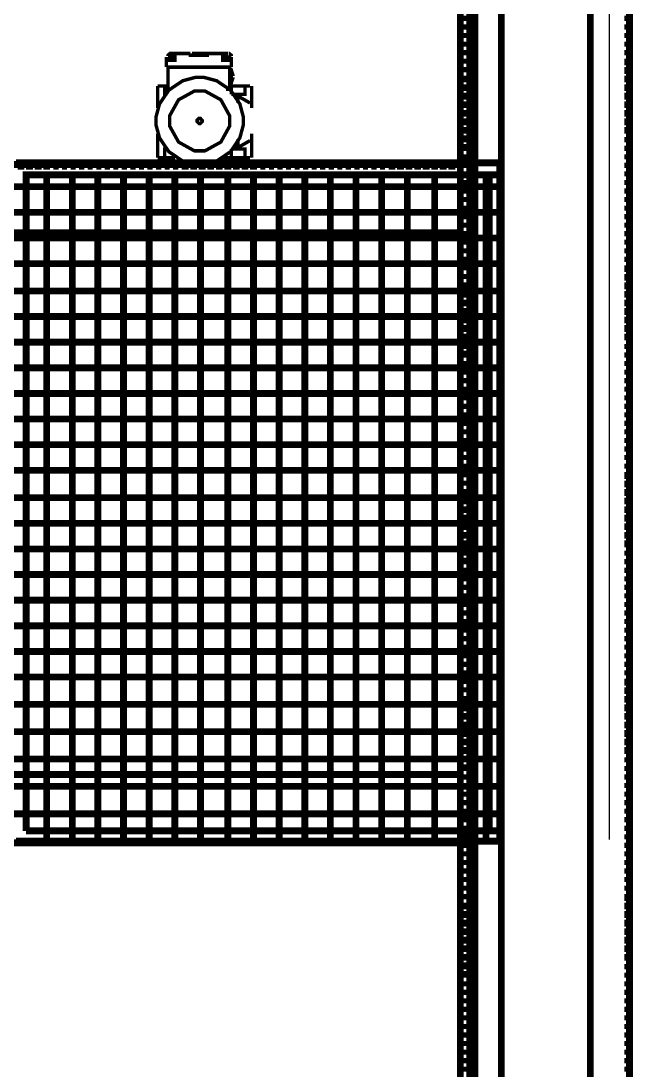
# Model space of a CAD drawing. Extents: x 0.4 to 11.4, y 0.4 to 16.2.
# Drawn here: x 2.778 to 3.374, y 9.001 to 10.024 of the extents above; entities that cross this region are included whole.
import ezdxf

# ---------------------------------------------------------------- set-up
doc = ezdxf.new("R2010")
doc.units = 0
doc.header["$MEASUREMENT"] = 0

msp = doc.modelspace()

# ---------------------------------------------------------------- linework, layer by layer
at = {"color": 0}
for points, const_width in [([(3.21778, 12.6895), (3.21778, 5.34446)], 0.01167), ([(3.20611, 8.70443), (3.20611, 10.3578)], 0.00667), ([(3.2461, 8.70942), (3.2461, 10.3544)], 0.00667), ([(3.33279, 8.70942), (3.33279, 10.3578)], 0.00667), ([(3.3711, 8.70443), (3.3711, 10.3578)], 0.00667), ([(3.20942, 10.0245), (3.20942, 10.0295)], 0.00667), ([(3.36947, 10.0245), (3.36947, 10.0295)], 0.00667), ([(3.20942, 10.0161), (3.20942, 10.0211)], 0.00667), ([(3.36947, 10.0161), (3.36947, 10.0211)], 0.00667), ([(3.20942, 10.0078), (3.20942, 10.0128)], 0.00667), ([(3.36947, 10.0078), (3.36947, 10.0128)], 0.00667), ([(3.20942, 9.99946), (3.20942, 10.0044)], 0.00667), ([(3.20942, 9.9911), (3.20942, 9.9961)], 0.00667), ([(3.36947, 9.99946), (3.36947, 10.0044)], 0.00667), ([(3.36947, 9.9911), (3.36947, 9.9961)], 0.00667), ([(2.91943, 9.97944), (2.91943, 9.98611), (2.91943, 9.98942)], 0.00333), ([(2.92361, 9.99278), (2.92301, 9.99278), (2.92111, 9.99094), (2.92111, 9.99029)], 0.00333), ([(2.92279, 9.99278), (2.92443, 9.99278), (2.92779, 9.99278), (2.94276, 9.99278)], 0.00333), ([(2.92279, 9.98611), (2.92779, 9.98611), (2.92779, 9.98942), (2.92779, 9.99278)], 0.00333), ([(2.92443, 9.98942), (2.92279, 9.98942), (2.92279, 9.98611)], 0.00333), ([(2.92779, 9.98611), (2.92779, 9.98942), (2.92443, 9.98942), (2.92443, 9.98611)], 0.00333), ([(2.97944, 9.99278), (2.97775, 9.99278), (2.97444, 9.99278), (2.95942, 9.99278), (2.95942, 9.9911), (2.94276, 9.9911), (2.94276, 9.99278)], 0.00333), ([(2.94775, 9.9911), (2.94775, 9.99278), (2.94613, 9.99278), (2.94613, 9.9911)], 0.00333), ([(2.95281, 9.99278), (2.94775, 9.99278)], 0.00333), ([(2.95281, 9.99278), (2.95611, 9.99278), (2.95611, 9.9911)], 0.00333), ([(2.95611, 9.9911), (2.95611, 9.99278), (2.95611, 9.99278)], 0.00333), ([(2.97444, 9.99278), (2.97444, 9.98942)], 0.00333), ([(2.97444, 9.99278), (2.97444, 9.98942)], 0.00333), ([(2.97775, 9.98942), (2.97444, 9.98942), (2.97444, 9.98611)], 0.00333), ([(2.97944, 9.98611), (2.97444, 9.98611), (2.97444, 9.98942)], 0.00333), ([(2.98113, 9.98611), (2.98113, 9.98942), (2.97775, 9.98942), (2.97775, 9.98611)], 0.00333), ([(2.98281, 9.99029), (2.98281, 9.99094), (2.9809, 9.99278), (2.98025, 9.99278)], 0.00333), ([(2.98281, 9.98942), (2.98281, 9.98611), (2.98281, 9.97944)], 0.00333), ([(3.20942, 9.98281), (3.20942, 9.98779)], 0.00667), ([(3.36947, 9.98112), (3.36947, 9.98779)], 0.00667), ([(2.92279, 9.98611), (2.91943, 9.98611)], 0.00333), ([(2.92279, 9.97944), (2.91943, 9.97944)], 0.00333), ([(2.92111, 9.97944), (2.92111, 9.95779), (2.92111, 9.95779), (2.92111, 9.95779), (2.92111, 9.95779), (2.92111, 9.95779), (2.92111, 9.95779), (2.92111, 9.95779), (2.92111, 9.95779), (2.92111, 9.95779), (2.92111, 9.95779), (2.92111, 9.95779), (2.92111, 9.95779), (2.92111, 9.95779), (2.92111, 9.95779), (2.92111, 9.95779), (2.92111, 9.95779), (2.92111, 9.95779), (2.92111, 9.95779), (2.92111, 9.95779), (2.92111, 9.95779), (2.92111, 9.95779), (2.92111, 9.95779), (2.92111, 9.95779), (2.92111, 9.95779), (2.92111, 9.95779), (2.92111, 9.95779), (2.92111, 9.95779), (2.92111, 9.95779), (2.92111, 9.95779), (2.92111, 9.95779), (2.92111, 9.95779), (2.92111, 9.95779), (2.92111, 9.95779), (2.92111, 9.95779), (2.92111, 9.95779), (2.92111, 9.95779), (2.92111, 9.95779), (2.92111, 9.95779), (2.92111, 9.95779), (2.92111, 9.95779), (2.92111, 9.95779), (2.92111, 9.95779), (2.92111, 9.95779), (2.92111, 9.95779), (2.92111, 9.95779), (2.92111, 9.95779), (2.92111, 9.95779), (2.92111, 9.95779), (2.92111, 9.95779), (2.92111, 9.95779), (2.92111, 9.95779), (2.92111, 9.95779), (2.92111, 9.95779), (2.92111, 9.95779), (2.92111, 9.95779), (2.92111, 9.95779), (2.92111, 9.95779), (2.92111, 9.95779), (2.92111, 9.95779), (2.92111, 9.95779), (2.92111, 9.95779), (2.92111, 9.95779), (2.92111, 9.95779), (2.92111, 9.95779), (2.92111, 9.95779), (2.92111, 9.95779), (2.92111, 9.95779), (2.92111, 9.95779), (2.92111, 9.95779), (2.92111, 9.95779), (2.92111, 9.95779), (2.92443, 9.95779)], 0.00333), ([(2.97944, 9.97944), (2.92279, 9.97944)], 0.00333), ([(2.98281, 9.98611), (2.97944, 9.98611)], 0.00333), ([(2.98113, 9.97944), (2.98113, 9.95779), (2.98113, 9.95779), (2.98113, 9.95779), (2.98113, 9.95779), (2.98113, 9.95779), (2.98113, 9.95779), (2.98113, 9.95779), (2.98113, 9.95779), (2.98113, 9.95779), (2.98113, 9.95779), (2.98113, 9.95779), (2.98113, 9.95779), (2.98113, 9.95779), (2.97944, 9.95779), (2.97944, 9.95779), (2.97944, 9.95779), (2.97944, 9.95779), (2.97944, 9.95779), (2.97944, 9.95779), (2.97944, 9.95779), (2.97944, 9.95779), (2.97944, 9.95779), (2.97944, 9.95779), (2.97944, 9.95779), (2.97944, 9.95779), (2.97944, 9.95779), (2.97944, 9.95779), (2.97944, 9.95779), (2.97944, 9.95779), (2.97944, 9.95779), (2.97944, 9.95779), (2.97944, 9.95779), (2.97944, 9.95779), (2.97944, 9.95779), (2.97944, 9.95779), (2.97944, 9.95779)], 0.00333), ([(2.98281, 9.97944), (2.97944, 9.97944)], 0.00333), ([(2.98113, 9.97613), (2.98113, 9.97613), (2.98113, 9.9611), (2.98113, 9.9611)], 0.00333), ([(2.98443, 9.97092), (2.98443, 9.97157), (2.98258, 9.97743), (2.98221, 9.97792)], 0.00333), ([(3.20942, 9.97444), (3.20942, 9.97944)], 0.00667), ([(3.36947, 9.97276), (3.36947, 9.97944)], 0.00667), ([(2.98221, 9.96268), (2.98258, 9.96322), (2.98443, 9.96903), (2.98443, 9.96962)], 0.00333), ([(2.98275, 9.96967), (2.98281, 9.96978), (2.98281, 9.97081), (2.98275, 9.97086)], 0.00333), ([(2.98281, 9.96946), (2.98443, 9.96946)], 0.00333), ([(2.98443, 9.96778), (2.98281, 9.96778)], 0.00333), ([(3.20942, 9.96446), (3.20942, 9.97114)], 0.00667), ([(3.36947, 9.96446), (3.36947, 9.97114)], 0.00667), ([(2.91114, 9.9611), (2.91613, 9.9611)], 0.00333), ([(2.91114, 9.9611), (2.91114, 9.93946)], 0.00333), ([(2.91613, 9.9611), (2.91775, 9.9611)], 0.00333), ([(2.91943, 9.9611), (2.91775, 9.9611), (2.91775, 9.95281)], 0.00333), ([(2.91943, 9.9611), (2.92111, 9.9611)], 0.00333), ([(2.92279, 9.95779), (2.92279, 9.95779), (2.92279, 9.95779), (2.92279, 9.95779), (2.92279, 9.95779), (2.92279, 9.95779), (2.92279, 9.95779), (2.92279, 9.95779), (2.92279, 9.95779), (2.92279, 9.95779), (2.92279, 9.95779), (2.92279, 9.95779), (2.92279, 9.95779), (2.92279, 9.95779), (2.92279, 9.95779), (2.92279, 9.95779), (2.92279, 9.95779), (2.92279, 9.95779), (2.92279, 9.95779), (2.92279, 9.95779), (2.92279, 9.95779), (2.92279, 9.95779), (2.92279, 9.95779), (2.92279, 9.95779), (2.92279, 9.95779), (2.92279, 9.95779), (2.92111, 9.95779), (2.92111, 9.95779), (2.92111, 9.95779), (2.92111, 9.95779), (2.92111, 9.95779), (2.92111, 9.95779), (2.92111, 9.95779), (2.92111, 9.95779), (2.92111, 9.95779), (2.92111, 9.95779)], 0.00333), ([(2.98113, 9.95779), (2.97775, 9.95779)], 0.00333), ([(2.98113, 9.9611), (2.98281, 9.9611)], 0.00333), ([(2.98281, 9.9611), (2.98281, 9.95281)], 0.00333), ([(2.98281, 9.9611), (2.99447, 9.9611)], 0.00333), ([(2.99447, 9.9611), (2.9961, 9.9611)], 0.00333), ([(2.9961, 9.9611), (2.9961, 9.95281)], 0.00333), ([(2.9961, 9.9611), (2.99778, 9.9611), (3.00108, 9.9611)], 0.00333), ([(3.00276, 9.9611), (3.00276, 9.93946)], 0.00333), ([(3.20942, 9.95611), (3.20942, 9.96278)], 0.00667), ([(3.20942, 9.94775), (3.20942, 9.95443)], 0.00667), ([(3.36947, 9.95611), (3.36947, 9.96278)], 0.00667), ([(3.36947, 9.94775), (3.36947, 9.95443)], 0.00667), ([(2.91775, 9.95281), (2.91613, 9.95281)], 0.00333), ([(2.91775, 9.95281), (2.91775, 9.95111)], 0.00333), ([(2.98942, 9.95111), (2.98611, 9.95281), (2.98281, 9.95281)], 0.00333), ([(2.98611, 9.95281), (2.99778, 9.95281)], 0.00333), ([(3.00108, 9.94444), (2.98942, 9.95111), (2.98942, 9.94444)], 0.00333), ([(3.20942, 9.93946), (3.20942, 9.94612)], 0.00667), ([(3.36947, 9.93946), (3.36947, 9.94612)], 0.00667), ([(3.20942, 9.9311), (3.20942, 9.93778)], 0.00667), ([(3.36947, 9.9311), (3.36947, 9.93778)], 0.00667), ([(3.20942, 9.92279), (3.20942, 9.92947)], 0.00667), ([(3.36947, 9.92279), (3.36947, 9.92947)], 0.00667), ([(3.20942, 9.91444), (3.20942, 9.92111)], 0.00667), ([(3.36947, 9.91444), (3.36947, 9.92111)], 0.00667), ([(2.91114, 9.91444), (2.91114, 9.89111)], 0.00333), ([(2.98281, 9.89947), (2.98611, 9.89947), (2.98942, 9.9011), (3.00108, 9.90776)], 0.00333), ([(2.98942, 9.9011), (2.98942, 9.90944)], 0.00333), ([(3.00276, 9.91444), (3.00276, 9.89111)], 0.00333), ([(3.20942, 9.90608), (3.20942, 9.91276)], 0.00667), ([(3.20942, 9.89779), (3.20942, 9.90446)], 0.00667), ([(3.36947, 9.90608), (3.36947, 9.91114)], 0.00667), ([(3.36947, 9.89779), (3.36947, 9.90278)], 0.00667), ([(2.91775, 9.9011), (2.91775, 9.89947), (2.91775, 9.89111), (2.91613, 9.89111)], 0.00333), ([(2.91613, 9.89947), (2.91775, 9.89947)], 0.00333), ([(2.98281, 9.89947), (2.98281, 9.89111)], 0.00333), ([(2.99778, 9.89947), (2.98611, 9.89947)], 0.00333), ([(2.9961, 9.89947), (2.9961, 9.89111)], 0.00333), ([(3.20942, 9.88943), (3.20942, 9.89442)], 0.00667), ([(3.36947, 9.88943), (3.36947, 9.89442)], 0.00667), ([(2.14442, 9.88444), (3.20942, 9.88444)], 0.00667), ([(3.2461, 9.88613), (2.77279, 9.88613)], 0.00667), ([(2.77447, 9.88276), (2.78108, 9.88276)], 0.00667), ([(2.78276, 9.88276), (2.78944, 9.88276)], 0.00667), ([(2.79113, 9.88276), (2.79779, 9.88276)], 0.00667), ([(2.79943, 9.88276), (2.8061, 9.88276)], 0.00667), ([(2.80946, 9.88276), (2.81446, 9.88276)], 0.00667), ([(2.81776, 9.88276), (2.82275, 9.88276)], 0.00667), ([(2.82611, 9.88276), (2.83111, 9.88276)], 0.00667), ([(2.83442, 9.88276), (2.83946, 9.88276)], 0.00667), ([(2.84278, 9.88276), (2.84776, 9.88276)], 0.00667), ([(2.85113, 9.88276), (2.85613, 9.88276)], 0.00667), ([(2.85943, 9.88276), (2.86442, 9.88276)], 0.00667), ([(2.86778, 9.88276), (2.87278, 9.88276)], 0.00667), ([(2.87608, 9.88276), (2.88112, 9.88276)], 0.00667), ([(2.88444, 9.88276), (2.88943, 9.88276)], 0.00667), ([(2.89279, 9.88276), (2.89779, 9.88276)], 0.00667), ([(2.9011, 9.88276), (2.90608, 9.88276)], 0.00667), ([(2.95111, 9.88444), (2.90446, 9.88444), (2.90446, 9.88613), (2.95111, 9.88613)], 0.00333), ([(2.95111, 9.88444), (2.90446, 9.88444), (2.90446, 9.88613), (2.95111, 9.88613)], 0.00333), ([(2.90944, 9.88276), (2.91444, 9.88276)], 0.00667), ([(2.91114, 9.89111), (2.91613, 9.89111)], 0.00333), ([(2.91775, 9.88276), (2.92279, 9.88276)], 0.00667), ([(2.91775, 9.89111), (2.91943, 9.89111)], 0.00333), ([(2.91943, 9.89111), (2.92779, 9.89111)], 0.00333), ([(2.92611, 9.88276), (2.9311, 9.88276)], 0.00667), ([(2.92947, 9.88444), (2.9311, 9.88444)], 0.00333), ([(2.9311, 9.88444), (2.92947, 9.88444)], 0.00333), ([(2.9311, 9.88613), (2.9311, 9.88781), (2.95111, 9.88781)], 0.00333), ([(2.9311, 9.88781), (2.9311, 9.88613)], 0.00333), ([(2.9311, 9.88781), (2.95111, 9.88781)], 0.00333), ([(2.93446, 9.88276), (2.94114, 9.88276)], 0.00667), ([(2.94276, 9.88276), (2.94943, 9.88276)], 0.00667), ([(2.95111, 9.88276), (2.95779, 9.88276)], 0.00667), ([(2.97114, 9.88613), (2.97114, 9.88781), (2.95111, 9.88781)], 0.00333), ([(2.97114, 9.88781), (2.95111, 9.88781)], 0.00333), ([(2.95111, 9.88444), (2.99778, 9.88444), (2.99778, 9.88613), (2.95111, 9.88613)], 0.00333), ([(2.95111, 9.88444), (2.99778, 9.88444), (2.99778, 9.88613), (2.95111, 9.88613)], 0.00333), ([(2.95942, 9.88276), (2.9661, 9.88276)], 0.00667), ([(2.96778, 9.88276), (2.97444, 9.88276)], 0.00667), ([(2.97114, 9.88781), (2.97114, 9.88613)], 0.00333), ([(2.97276, 9.88444), (2.97114, 9.88444)], 0.00333), ([(2.97114, 9.88444), (2.97276, 9.88444)], 0.00333), ([(2.97444, 9.89111), (2.98113, 9.89111)], 0.00333), ([(2.97613, 9.88276), (2.98281, 9.88276)], 0.00667), ([(2.98113, 9.89111), (2.98281, 9.89111)], 0.00333), ([(2.98443, 9.88276), (2.9911, 9.88276)], 0.00667), ([(2.98281, 9.89111), (2.99447, 9.89111)], 0.00333), ([(2.99278, 9.88276), (2.99946, 9.88276)], 0.00667), ([(2.99447, 9.89111), (2.9961, 9.89111)], 0.00333), ([(2.9961, 9.89111), (2.99778, 9.89111)], 0.00333), ([(2.99778, 9.89111), (3.00108, 9.89111)], 0.00333), ([(3.00108, 9.88276), (3.00776, 9.88276)], 0.00667), ([(3.01112, 9.88276), (3.01611, 9.88276)], 0.00667), ([(3.01942, 9.88276), (3.02447, 9.88276)], 0.00667), ([(3.02778, 9.88276), (3.03276, 9.88276)], 0.00667), ([(3.03614, 9.88276), (3.04113, 9.88276)], 0.00667), ([(3.04443, 9.88276), (3.04943, 9.88276)], 0.00667), ([(3.05279, 9.88276), (3.05778, 9.88276)], 0.00667), ([(3.06108, 9.88276), (3.06614, 9.88276)], 0.00667), ([(3.06944, 9.88276), (3.07443, 9.88276)], 0.00667), ([(3.07781, 9.88276), (3.08279, 9.88276)], 0.00667), ([(3.0861, 9.88276), (3.0911, 9.88276)], 0.00667), ([(3.09446, 9.88276), (3.09944, 9.88276)], 0.00667), ([(3.10275, 9.88276), (3.10781, 9.88276)], 0.00667), ([(3.11111, 9.88276), (3.1161, 9.88276)], 0.00667), ([(3.11947, 9.88276), (3.12446, 9.88276)], 0.00667), ([(3.12776, 9.88276), (3.13276, 9.88276)], 0.00667), ([(3.13612, 9.88276), (3.14279, 9.88276)], 0.00667), ([(3.14442, 9.88276), (3.1511, 9.88276)], 0.00667), ([(3.15278, 9.88276), (3.15944, 9.88276)], 0.00667), ([(3.16114, 9.88276), (3.16775, 9.88276)], 0.00667), ([(3.16943, 9.88276), (3.17611, 9.88276)], 0.00667), ([(3.17779, 9.88276), (3.18446, 9.88276)], 0.00667), ([(3.18608, 9.88276), (3.19276, 9.88276)], 0.00667), ([(3.19444, 9.88276), (3.20111, 9.88276)], 0.00667), ([(3.20281, 9.88276), (3.20942, 9.88276)], 0.00667), ([(3.20942, 9.88112), (3.20942, 9.88613)], 0.00667), ([(3.24447, 9.22444), (3.24447, 9.88613)], 0.00667), ([(3.36947, 9.88112), (3.36947, 9.88613)], 0.00667), ([(3.2461, 9.87446), (2.78276, 9.87446), (2.78276, 9.23443)], 0.00667), ([(2.80279, 9.87446), (2.80279, 9.22444)], 0.00667), ([(2.82781, 9.87446), (2.82781, 9.22444)], 0.00667), ([(2.85275, 9.87446), (2.85275, 9.22444)], 0.00667), ([(2.87776, 9.87446), (2.87776, 9.22444)], 0.00667), ([(2.90278, 9.87446), (2.90278, 9.22444)], 0.00667), ([(2.92779, 9.87446), (2.92779, 9.22444)], 0.00667), ([(2.95281, 9.87446), (2.95281, 9.22444)], 0.00667), ([(2.97944, 9.87446), (2.97944, 9.22444)], 0.00667), ([(3.00444, 9.87446), (3.00444, 9.22444)], 0.00667), ([(3.02946, 9.87446), (3.02946, 9.22444)], 0.00667), ([(3.05447, 9.87446), (3.05447, 9.22444)], 0.00667), ([(3.07943, 9.87446), (3.07943, 9.22444)], 0.00667), ([(3.10444, 9.87446), (3.10444, 9.22444)], 0.00667), ([(3.12944, 9.87446), (3.12944, 9.22444)], 0.00667), ([(3.15446, 9.87446), (3.15446, 9.22444)], 0.00667), ([(3.1811, 9.87446), (3.1811, 9.22444)], 0.00667), ([(3.20611, 9.87446), (3.20611, 9.22444)], 0.00667), ([(3.20942, 9.87278), (3.20942, 9.87776)], 0.00667), ([(3.23113, 9.87446), (3.23113, 9.22444)], 0.00667), ([(3.23443, 9.23443), (3.23443, 9.87446)], 0.00667), ([(3.36947, 9.87278), (3.36947, 9.87776)], 0.00667), ([(2.11778, 9.86279), (2.78276, 9.86279)], 0.00667), ([(2.78276, 9.86279), (3.2461, 9.86279)], 0.00667), ([(3.20942, 9.86442), (3.20942, 9.86947)], 0.00667), ([(3.36947, 9.86442), (3.36947, 9.86947)], 0.00667), ([(3.20942, 9.85612), (3.20942, 9.86111)], 0.00667), ([(3.20942, 9.84776), (3.20942, 9.85275)], 0.00667), ([(3.36947, 9.85612), (3.36947, 9.86111)], 0.00667), ([(3.36947, 9.84776), (3.36947, 9.85275)], 0.00667), ([(3.20942, 9.83946), (3.20942, 9.84446)], 0.00667), ([(3.36947, 9.83946), (3.36947, 9.84446)], 0.00667), ([(2.11778, 9.83778), (2.78276, 9.83778)], 0.00667), ([(2.78276, 9.83778), (3.2461, 9.83778)], 0.00667), ([(3.20942, 9.83111), (3.20942, 9.8361)], 0.00667), ([(3.36947, 9.83111), (3.36947, 9.8361)], 0.00667), ([(3.20942, 9.82275), (3.20942, 9.82781)], 0.00667), ([(3.36947, 9.82275), (3.36947, 9.82781)], 0.00667), ([(2.11778, 9.81278), (2.78276, 9.81278)], 0.00667), ([(2.14442, 9.81776), (3.20942, 9.81776)], 0.00667), ([(2.78276, 9.81278), (3.2461, 9.81278)], 0.00667), ([(3.20942, 9.81446), (3.20942, 9.81944)], 0.00667), ([(3.20942, 9.8061), (3.20942, 9.81108)], 0.00667), ([(3.36947, 9.81446), (3.36947, 9.81944)], 0.00667), ([(3.36947, 9.8061), (3.36947, 9.81108)], 0.00667), ([(3.20942, 9.79779), (3.20942, 9.80279)], 0.00667), ([(3.36947, 9.79779), (3.36947, 9.80279)], 0.00667), ([(3.20942, 9.78944), (3.20942, 9.79443)], 0.00667), ([(3.36947, 9.78944), (3.36947, 9.79443)], 0.00667), ([(2.11778, 9.78776), (2.78276, 9.78776)], 0.00667), ([(2.78276, 9.78776), (3.2461, 9.78776)], 0.00667), ([(3.20942, 9.78108), (3.20942, 9.78614)], 0.00667), ([(3.36947, 9.77946), (3.36947, 9.78614)], 0.00667), ([(3.20942, 9.77279), (3.20942, 9.77778)], 0.00667), ([(3.36947, 9.77111), (3.36947, 9.77778)], 0.00667), ([(2.11778, 9.76113), (2.78276, 9.76113)], 0.00667), ([(2.78276, 9.76113), (3.2461, 9.76113)], 0.00667), ([(3.20942, 9.76281), (3.20942, 9.76942)], 0.00667), ([(3.20942, 9.75444), (3.20942, 9.76113)], 0.00667), ([(3.36947, 9.76281), (3.36947, 9.76942)], 0.00667), ([(3.36947, 9.75444), (3.36947, 9.76113)], 0.00667), ([(3.20942, 9.7461), (3.20942, 9.75276)], 0.00667), ([(3.36947, 9.7461), (3.36947, 9.75276)], 0.00667), ([(3.20942, 9.73779), (3.20942, 9.74447)], 0.00667), ([(3.36947, 9.73779), (3.36947, 9.74447)], 0.00667), ([(2.11778, 9.73611), (2.78276, 9.73611)], 0.00667), ([(2.78276, 9.73611), (3.2461, 9.73611)], 0.00667), ([(3.20942, 9.72944), (3.20942, 9.73611)], 0.00667), ([(3.36947, 9.72944), (3.36947, 9.73611)], 0.00667), ([(3.20942, 9.72114), (3.20942, 9.72775)], 0.00667), ([(3.20942, 9.71278), (3.20942, 9.71946)], 0.00667), ([(3.36947, 9.72114), (3.36947, 9.72775)], 0.00667), ([(3.36947, 9.71278), (3.36947, 9.71946)], 0.00667), ([(2.11778, 9.7111), (2.78276, 9.7111)], 0.00667), ([(2.78276, 9.7111), (3.2461, 9.7111)], 0.00667), ([(3.20942, 9.70443), (3.20942, 9.7111)], 0.00667), ([(3.36947, 9.70443), (3.36947, 9.70942)], 0.00667), ([(3.20942, 9.69612), (3.20942, 9.70281)], 0.00667), ([(3.36947, 9.69612), (3.36947, 9.70111)], 0.00667), ([(3.20942, 9.68778), (3.20942, 9.69276)], 0.00667), ([(3.36947, 9.68778), (3.36947, 9.69276)], 0.00667), ([(2.11778, 9.68608), (2.78276, 9.68608)], 0.00667), ([(2.78276, 9.68608), (3.2461, 9.68608)], 0.00667), ([(3.20942, 9.67947), (3.20942, 9.68446)], 0.00667), ([(3.36947, 9.67947), (3.36947, 9.68446)], 0.00667), ([(3.20942, 9.67111), (3.20942, 9.67611)], 0.00667), ([(3.20942, 9.66276), (3.20942, 9.66775)], 0.00667), ([(3.36947, 9.67111), (3.36947, 9.67611)], 0.00667), ([(3.36947, 9.66276), (3.36947, 9.66775)], 0.00667), ([(2.11778, 9.66114), (2.78276, 9.66114)], 0.00667), ([(2.78276, 9.66114), (3.2461, 9.66114)], 0.00667), ([(3.20942, 9.65446), (3.20942, 9.65944)], 0.00667), ([(3.36947, 9.65446), (3.36947, 9.65944)], 0.00667), ([(3.20942, 9.64611), (3.20942, 9.6511)], 0.00667), ([(3.36947, 9.64611), (3.36947, 9.6511)], 0.00667), ([(3.20942, 9.63781), (3.20942, 9.64279)], 0.00667), ([(3.36947, 9.63781), (3.36947, 9.64279)], 0.00667), ([(2.11778, 9.63613), (2.78276, 9.63613)], 0.00667), ([(2.78276, 9.63613), (3.2461, 9.63613)], 0.00667), ([(3.20942, 9.62944), (3.20942, 9.63444)], 0.00667), ([(3.36947, 9.62944), (3.36947, 9.63444)], 0.00667), ([(3.20942, 9.6211), (3.20942, 9.62608)], 0.00667), ([(3.20942, 9.61279), (3.20942, 9.61778)], 0.00667), ([(3.36947, 9.6211), (3.36947, 9.62608)], 0.00667), ([(3.36947, 9.61279), (3.36947, 9.61778)], 0.00667), ([(2.11778, 9.61111), (2.78276, 9.61111)], 0.00667), ([(2.78276, 9.61111), (3.2461, 9.61111)], 0.00667), ([(3.20942, 9.60444), (3.20942, 9.60943)], 0.00667), ([(3.36947, 9.60444), (3.36947, 9.60943)], 0.00667), ([(3.20942, 9.59614), (3.20942, 9.60113)], 0.00667), ([(3.36947, 9.59614), (3.36947, 9.60113)], 0.00667), ([(2.11778, 9.5861), (2.78276, 9.5861)], 0.00667), ([(2.78276, 9.5861), (3.2461, 9.5861)], 0.00667), ([(3.20942, 9.58778), (3.20942, 9.59278)], 0.00667), ([(3.36947, 9.58778), (3.36947, 9.59278)], 0.00667), ([(3.20942, 9.57943), (3.20942, 9.58442)], 0.00667), ([(3.20942, 9.57112), (3.20942, 9.57611)], 0.00667), ([(3.36947, 9.57781), (3.36947, 9.58442)], 0.00667), ([(3.36947, 9.56944), (3.36947, 9.57611)], 0.00667), ([(3.20942, 9.56108), (3.20942, 9.56776)], 0.00667), ([(3.36947, 9.56108), (3.36947, 9.56776)], 0.00667), ([(2.11778, 9.55946), (2.78276, 9.55946)], 0.00667), ([(2.78276, 9.55946), (3.2461, 9.55946)], 0.00667), ([(3.20942, 9.55279), (3.20942, 9.55946)], 0.00667), ([(3.36947, 9.55279), (3.36947, 9.55946)], 0.00667), ([(3.20942, 9.54443), (3.20942, 9.55111)], 0.00667), ([(3.36947, 9.54443), (3.36947, 9.55111)], 0.00667), ([(2.11778, 9.53444), (2.78276, 9.53444)], 0.00667), ([(2.78276, 9.53444), (3.2461, 9.53444)], 0.00667), ([(3.20942, 9.53614), (3.20942, 9.54275)], 0.00667), ([(3.20942, 9.52778), (3.20942, 9.53444)], 0.00667), ([(3.36947, 9.53614), (3.36947, 9.54275)], 0.00667), ([(3.36947, 9.52778), (3.36947, 9.53444)], 0.00667), ([(3.20942, 9.51942), (3.20942, 9.5261)], 0.00667), ([(3.36947, 9.51942), (3.36947, 9.5261)], 0.00667), ([(3.20942, 9.51113), (3.20942, 9.51779)], 0.00667), ([(3.36947, 9.51113), (3.36947, 9.51779)], 0.00667), ([(2.11778, 9.50944), (2.80778, 9.50944)], 0.00667), ([(2.78276, 9.50944), (3.2461, 9.50944)], 0.00667), ([(3.20942, 9.50276), (3.20942, 9.50944)], 0.00667), ([(3.36947, 9.50276), (3.36947, 9.50776)], 0.00667), ([(3.20942, 9.49447), (3.20942, 9.50108)], 0.00667), ([(3.36947, 9.49447), (3.36947, 9.49946)], 0.00667), ([(2.11778, 9.48443), (2.79943, 9.48443)], 0.00667), ([(2.78276, 9.48443), (3.2461, 9.48443)], 0.00667), ([(3.20942, 9.48611), (3.20942, 9.4911)], 0.00667), ([(3.36947, 9.48611), (3.36947, 9.4911)], 0.00667), ([(3.20942, 9.47775), (3.20942, 9.48281)], 0.00667), ([(3.20942, 9.46946), (3.20942, 9.47444)], 0.00667), ([(3.36947, 9.47775), (3.36947, 9.48281)], 0.00667), ([(3.36947, 9.46946), (3.36947, 9.47444)], 0.00667), ([(3.20942, 9.4611), (3.20942, 9.4661)], 0.00667), ([(3.36947, 9.4611), (3.36947, 9.4661)], 0.00667), ([(2.11778, 9.45942), (2.80447, 9.45942)], 0.00667), ([(2.78276, 9.45942), (3.2461, 9.45942)], 0.00667), ([(3.20942, 9.45281), (3.20942, 9.45779)], 0.00667), ([(3.36947, 9.45281), (3.36947, 9.45779)], 0.00667), ([(3.20942, 9.44444), (3.20942, 9.44943)], 0.00667), ([(3.36947, 9.44444), (3.36947, 9.44943)], 0.00667), ([(2.76611, 9.43446), (3.2461, 9.43446)], 0.00667), ([(3.20942, 9.43608), (3.20942, 9.44114)], 0.00667), ([(3.20942, 9.42779), (3.20942, 9.43278)], 0.00667), ([(3.36947, 9.43608), (3.36947, 9.44114)], 0.00667), ([(3.36947, 9.42779), (3.36947, 9.43278)], 0.00667), ([(3.20942, 9.41943), (3.20942, 9.42443)], 0.00667), ([(3.36947, 9.41943), (3.36947, 9.42443)], 0.00667), ([(3.20942, 9.41114), (3.20942, 9.41613)], 0.00667), ([(3.36947, 9.41114), (3.36947, 9.41613)], 0.00667), ([(2.74946, 9.40944), (3.2461, 9.40944)], 0.00667), ([(3.20942, 9.40278), (3.20942, 9.40776)], 0.00667), ([(3.36947, 9.40278), (3.36947, 9.40776)], 0.00667), ([(3.20942, 9.39442), (3.20942, 9.39947)], 0.00667), ([(3.20942, 9.38613), (3.20942, 9.39111)], 0.00667), ([(3.36947, 9.39442), (3.36947, 9.39947)], 0.00667), ([(3.36947, 9.38613), (3.36947, 9.39111)], 0.00667), ([(2.74778, 9.38444), (3.2461, 9.38444)], 0.00667), ([(3.20942, 9.37776), (3.20942, 9.38276)], 0.00667), ([(3.36947, 9.37608), (3.36947, 9.38276)], 0.00667), ([(3.20942, 9.36947), (3.20942, 9.37446)], 0.00667), ([(3.36947, 9.36778), (3.36947, 9.37446)], 0.00667), ([(3.20942, 9.35943), (3.20942, 9.3661)], 0.00667), ([(3.36947, 9.35943), (3.36947, 9.3661)], 0.00667), ([(2.75444, 9.35781), (3.2461, 9.35781)], 0.00667), ([(3.20942, 9.35113), (3.20942, 9.35781)], 0.00667), ([(3.36947, 9.35113), (3.36947, 9.35781)], 0.00667), ([(3.20942, 9.34278), (3.20942, 9.34944)], 0.00667), ([(3.20942, 9.33442), (3.20942, 9.3411)], 0.00667), ([(3.36947, 9.34278), (3.36947, 9.34944)], 0.00667), ([(3.36947, 9.33442), (3.36947, 9.3411)], 0.00667), ([(2.76112, 9.33111), (3.2461, 9.33111)], 0.00667), ([(3.20942, 9.32611), (3.20942, 9.33279)], 0.00667), ([(3.36947, 9.32611), (3.36947, 9.33279)], 0.00667), ([(3.20942, 9.31776), (3.20942, 9.32443)], 0.00667), ([(3.36947, 9.31776), (3.36947, 9.32443)], 0.00667), ([(3.20942, 9.30946), (3.20942, 9.31614)], 0.00667), ([(3.36947, 9.30946), (3.36947, 9.31614)], 0.00667), ([(2.75108, 9.30447), (3.2461, 9.30447)], 0.00667), ([(3.20942, 9.30111), (3.20942, 9.30778)], 0.00667), ([(3.20942, 9.29275), (3.20942, 9.29943)], 0.00667), ([(3.36947, 9.30111), (3.36947, 9.3061)], 0.00667), ([(2.14442, 9.28944), (3.20942, 9.28944)], 0.00667), ([(3.20942, 9.28444), (3.20942, 9.28944)], 0.00667), ([(3.36947, 9.29275), (3.36947, 9.29779)], 0.00667), ([(3.36947, 9.28444), (3.36947, 9.28944)], 0.00667), ([(3.20942, 9.2761), (3.20942, 9.28108)], 0.00667), ([(3.36947, 9.2761), (3.36947, 9.28108)], 0.00667), ([(2.75444, 9.27778), (3.2461, 9.27778)], 0.00667), ([(3.20942, 9.26779), (3.20942, 9.27279)], 0.00667), ([(3.36947, 9.26779), (3.36947, 9.27279)], 0.00667), ([(3.20942, 9.25944), (3.20942, 9.26443)], 0.00667), ([(3.36947, 9.25944), (3.36947, 9.26443)], 0.00667), ([(2.76112, 9.25108), (3.2461, 9.25108)], 0.00667), ([(3.20942, 9.25108), (3.20942, 9.25612)], 0.00667), ([(3.20942, 9.24278), (3.20942, 9.24778)], 0.00667), ([(3.36947, 9.25108), (3.36947, 9.25612)], 0.00667), ([(3.36947, 9.24278), (3.36947, 9.24778)], 0.00667), ([(3.20942, 9.23443), (3.20942, 9.23942)], 0.00667), ([(3.36947, 9.23443), (3.36947, 9.23942)], 0.00667), ([(2.78276, 9.23443), (3.2461, 9.23443)], 0.00667), ([(3.20942, 9.22613), (3.20942, 9.23112)], 0.00667), ([(3.36947, 9.22613), (3.36947, 9.23112)], 0.00667), ([(2.14442, 9.22276), (3.20942, 9.22276)], 0.00667), ([(2.77279, 9.22444), (3.2461, 9.22444)], 0.00667), ([(2.77447, 9.22444), (2.78108, 9.22444)], 0.00667), ([(2.78276, 9.22444), (2.78944, 9.22444)], 0.00667), ([(2.79113, 9.22444), (2.79779, 9.22444)], 0.00667), ([(2.79943, 9.22444), (2.8061, 9.22444)], 0.00667), ([(2.80946, 9.22444), (2.81446, 9.22444)], 0.00667), ([(2.81776, 9.22444), (2.82275, 9.22444)], 0.00667), ([(2.82611, 9.22444), (2.83111, 9.22444)], 0.00667), ([(2.83442, 9.22444), (2.83946, 9.22444)], 0.00667), ([(2.84278, 9.22444), (2.84776, 9.22444)], 0.00667), ([(2.85113, 9.22444), (2.85613, 9.22444)], 0.00667), ([(2.85943, 9.22444), (2.86442, 9.22444)], 0.00667), ([(2.86778, 9.22444), (2.87278, 9.22444)], 0.00667), ([(2.87608, 9.22444), (2.88112, 9.22444)], 0.00667), ([(2.88444, 9.22444), (2.88943, 9.22444)], 0.00667), ([(2.89279, 9.22444), (2.89779, 9.22444)], 0.00667), ([(2.9011, 9.22444), (2.90608, 9.22444)], 0.00667), ([(2.90944, 9.22444), (2.91444, 9.22444)], 0.00667), ([(2.91775, 9.22444), (2.92279, 9.22444)], 0.00667), ([(2.92611, 9.22444), (2.9311, 9.22444)], 0.00667), ([(2.93446, 9.22444), (2.94114, 9.22444)], 0.00667), ([(2.94276, 9.22444), (2.94943, 9.22444)], 0.00667), ([(2.95111, 9.22444), (2.95779, 9.22444)], 0.00667), ([(2.95942, 9.22444), (2.9661, 9.22444)], 0.00667), ([(2.96778, 9.22444), (2.97444, 9.22444)], 0.00667), ([(2.97613, 9.22444), (2.98281, 9.22444)], 0.00667), ([(2.98443, 9.22444), (2.9911, 9.22444)], 0.00667), ([(2.99278, 9.22444), (2.99946, 9.22444)], 0.00667), ([(3.00108, 9.22444), (3.00776, 9.22444)], 0.00667), ([(3.01112, 9.22444), (3.01611, 9.22444)], 0.00667), ([(3.01942, 9.22444), (3.02447, 9.22444)], 0.00667), ([(3.02778, 9.22444), (3.03276, 9.22444)], 0.00667), ([(3.03614, 9.22444), (3.04113, 9.22444)], 0.00667), ([(3.04443, 9.22444), (3.04943, 9.22444)], 0.00667), ([(3.05279, 9.22444), (3.05778, 9.22444)], 0.00667), ([(3.06108, 9.22444), (3.06614, 9.22444)], 0.00667), ([(3.06944, 9.22444), (3.07443, 9.22444)], 0.00667), ([(3.07781, 9.22444), (3.08279, 9.22444)], 0.00667), ([(3.0861, 9.22444), (3.0911, 9.22444)], 0.00667), ([(3.09446, 9.22444), (3.09944, 9.22444)], 0.00667), ([(3.10275, 9.22444), (3.10781, 9.22444)], 0.00667), ([(3.11111, 9.22444), (3.1161, 9.22444)], 0.00667), ([(3.11947, 9.22444), (3.12446, 9.22444)], 0.00667), ([(3.12776, 9.22444), (3.13276, 9.22444)], 0.00667), ([(3.13612, 9.22444), (3.14279, 9.22444)], 0.00667), ([(3.14442, 9.22444), (3.1511, 9.22444)], 0.00667), ([(3.15278, 9.22444), (3.15944, 9.22444)], 0.00667), ([(3.16114, 9.22444), (3.16775, 9.22444)], 0.00667), ([(3.16943, 9.22444), (3.17611, 9.22444)], 0.00667), ([(3.17779, 9.22444), (3.18446, 9.22444)], 0.00667), ([(3.18608, 9.22444), (3.19276, 9.22444)], 0.00667), ([(3.19444, 9.22444), (3.20111, 9.22444)], 0.00667), ([(3.20281, 9.22444), (3.20942, 9.22444)], 0.00667), ([(3.20942, 9.21778), (3.20942, 9.22276)], 0.00667), ([(3.36947, 9.21778), (3.36947, 9.22276)], 0.00667), ([(3.20942, 9.20942), (3.20942, 9.21446)], 0.00667), ([(3.36947, 9.20942), (3.36947, 9.21446)], 0.00667), ([(3.20942, 9.20111), (3.20942, 9.20611)], 0.00667), ([(3.20942, 9.19276), (3.20942, 9.19775)], 0.00667), ([(3.36947, 9.20111), (3.36947, 9.20611)], 0.00667), ([(3.36947, 9.19276), (3.36947, 9.19775)], 0.00667), ([(3.20942, 9.18446), (3.20942, 9.18946)], 0.00667), ([(3.36947, 9.18446), (3.36947, 9.18946)], 0.00667), ([(3.20942, 9.17611), (3.20942, 9.1811)], 0.00667), ([(3.36947, 9.17611), (3.36947, 9.1811)], 0.00667), ([(3.20942, 9.16775), (3.20942, 9.17279)], 0.00667), ([(3.36947, 9.16613), (3.36947, 9.17279)], 0.00667), ([(3.20942, 9.15776), (3.20942, 9.16444)], 0.00667), ([(3.20942, 9.14947), (3.20942, 9.15608)], 0.00667), ([(3.36947, 9.15776), (3.36947, 9.16444)], 0.00667), ([(3.36947, 9.14947), (3.36947, 9.15608)], 0.00667), ([(3.20942, 9.14111), (3.20942, 9.14779)], 0.00667), ([(3.36947, 9.14111), (3.36947, 9.14779)], 0.00667), ([(3.20942, 9.13276), (3.20942, 9.13943)], 0.00667), ([(3.36947, 9.13276), (3.36947, 9.13943)], 0.00667), ([(3.20942, 9.12446), (3.20942, 9.13112)], 0.00667), ([(3.36947, 9.12446), (3.36947, 9.13112)], 0.00667), ([(3.20942, 9.1161), (3.20942, 9.12278)], 0.00667), ([(3.36947, 9.1161), (3.36947, 9.12278)], 0.00667), ([(3.20942, 9.10781), (3.20942, 9.11442)], 0.00667), ([(3.20942, 9.09944), (3.20942, 9.10612)], 0.00667), ([(3.36947, 9.10781), (3.36947, 9.11442)], 0.00667), ([(3.20942, 9.0911), (3.20942, 9.09776)], 0.00667), ([(3.36947, 9.09944), (3.36947, 9.10444)], 0.00667), ([(3.36947, 9.0911), (3.36947, 9.09614)], 0.00667), ([(3.20942, 9.08279), (3.20942, 9.08778)], 0.00667), ([(3.36947, 9.08279), (3.36947, 9.08778)], 0.00667), ([(3.20942, 9.07443), (3.20942, 9.07943)], 0.00667), ([(3.36947, 9.07443), (3.36947, 9.07943)], 0.00667), ([(3.20942, 9.06614), (3.20942, 9.07112)], 0.00667), ([(3.36947, 9.06614), (3.36947, 9.07112)], 0.00667), ([(3.20942, 9.05778), (3.20942, 9.06278)], 0.00667), ([(3.20942, 9.04943), (3.20942, 9.05447)], 0.00667), ([(3.36947, 9.05778), (3.36947, 9.06278)], 0.00667), ([(3.36947, 9.04943), (3.36947, 9.05447)], 0.00667), ([(3.20942, 9.04113), (3.20942, 9.04611)], 0.00667), ([(3.36947, 9.04113), (3.36947, 9.04611)], 0.00667), ([(3.20942, 9.03276), (3.20942, 9.03776)], 0.00667), ([(3.36947, 9.03276), (3.36947, 9.03776)], 0.00667), ([(3.20942, 9.02447), (3.20942, 9.02946)], 0.00667), ([(3.36947, 9.02447), (3.36947, 9.02946)], 0.00667), ([(3.20942, 9.01611), (3.20942, 9.02111)], 0.00667), ([(3.20942, 9.00776), (3.20942, 9.01281)], 0.00667), ([(3.36947, 9.01611), (3.36947, 9.02111)], 0.00667), ([(3.36947, 9.00776), (3.36947, 9.01281)], 0.00667), ([(3.20942, 8.99946), (3.20942, 9.00444)], 0.00667), ([(3.36947, 8.99946), (3.36947, 9.00444)], 0.00667)]:
    msp.add_lwpolyline(points, dxfattribs=dict(at, const_width=const_width))
msp.add_lwpolyline([(3.35113, 10.0678), (3.35113, 9.22613)], dxfattribs=at)
at = {"color": 0, "const_width": 0.00333}
for points in [[(2.95281, 9.99278), (2.95281, 9.99278), (2.95281, 9.9911), (2.95281, 9.99278)], [(2.99447, 9.92692), (2.99447, 9.9311), (2.99115, 9.94353), (2.98204, 9.95703), (2.96853, 9.96615), (2.95611, 9.96946), (2.95193, 9.96946), (2.94781, 9.96946), (2.93544, 9.96615), (2.92193, 9.95703), (2.91282, 9.94353), (2.90944, 9.9311), (2.90944, 9.92692), (2.90944, 9.92279), (2.91282, 9.91043), (2.92193, 9.89692), (2.93544, 9.88781), (2.94781, 9.88444), (2.95193, 9.88444), (2.95611, 9.88444), (2.96853, 9.88781), (2.98204, 9.89692), (2.99115, 9.91043), (2.99447, 9.92279), (2.99447, 9.92692)], [(2.98113, 9.92692), (2.98113, 9.93212), (2.9726, 9.9476), (2.95714, 9.95611), (2.95193, 9.95611), (2.94683, 9.95611), (2.93138, 9.9476), (2.92279, 9.93212), (2.92279, 9.92692), (2.92279, 9.92182), (2.93138, 9.90636), (2.94683, 9.89779), (2.95193, 9.89779), (2.95714, 9.89779), (2.9726, 9.90636), (2.98113, 9.92182), (2.98113, 9.92692)], [(2.98113, 9.95779), (2.98113, 9.95779), (2.98113, 9.95779), (2.98113, 9.95779), (2.98113, 9.95779), (2.98113, 9.95779), (2.98113, 9.95779), (2.98113, 9.95779), (2.98113, 9.95779), (2.98113, 9.95779), (2.98113, 9.95779), (2.98113, 9.95779), (2.98113, 9.95779), (2.98113, 9.95779), (2.98113, 9.95779), (2.98113, 9.95779), (2.98113, 9.95779), (2.98113, 9.95779), (2.98113, 9.95779), (2.98113, 9.95779), (2.98113, 9.95779), (2.98113, 9.95779), (2.98113, 9.95779), (2.98113, 9.95779), (2.98113, 9.95779), (2.98113, 9.95779), (2.98113, 9.95779), (2.98113, 9.95779), (2.98113, 9.95779), (2.98113, 9.95779), (2.98113, 9.95779), (2.98113, 9.95779), (2.98113, 9.95779), (2.98113, 9.95779), (2.98113, 9.95779), (2.98113, 9.95779), (2.98113, 9.95779), (2.98113, 9.95779), (2.98113, 9.95779), (2.98113, 9.95779), (2.98113, 9.95779), (2.98113, 9.95779), (2.98113, 9.95779), (2.98113, 9.95779), (2.98113, 9.95779), (2.98113, 9.95779), (2.98113, 9.95779), (2.98113, 9.95779), (2.98113, 9.95779), (2.98113, 9.95779), (2.98113, 9.95779), (2.98113, 9.95779), (2.98113, 9.95779), (2.98113, 9.95779), (2.98113, 9.95779), (2.98113, 9.95779), (2.98113, 9.95779), (2.98113, 9.95779), (2.98113, 9.95779), (2.98113, 9.95779), (2.98113, 9.95779), (2.98113, 9.95779), (2.98113, 9.95779), (2.98113, 9.95779), (2.98113, 9.95779), (2.98113, 9.95779), (2.98113, 9.95779), (2.98113, 9.95779), (2.98113, 9.95779), (2.98113, 9.95779), (2.98113, 9.95779), (2.98113, 9.95779), (2.98113, 9.95779), (2.98113, 9.95779), (2.98113, 9.95779), (2.98113, 9.95779), (2.98113, 9.95779), (2.98113, 9.95779), (2.98113, 9.95779), (2.98113, 9.95779), (2.98113, 9.95779), (2.98113, 9.95779), (2.98113, 9.95779), (2.98113, 9.95779), (2.98113, 9.95779), (2.98113, 9.95779), (2.98113, 9.95779), (2.98113, 9.95779), (2.98113, 9.95779), (2.98113, 9.95779), (2.98113, 9.95779), (2.98113, 9.95779), (2.98113, 9.95779), (2.98113, 9.95779), (2.98113, 9.95779), (2.98113, 9.95779), (2.98113, 9.95779), (2.98113, 9.95779), (2.98113, 9.95779), (2.98113, 9.95779), (2.98113, 9.95779), (2.98113, 9.95779), (2.98113, 9.95779), (2.98113, 9.95779), (2.98113, 9.95779), (2.98113, 9.95779)], [(2.95443, 9.92692), (2.95443, 9.92757), (2.95258, 9.92947), (2.95193, 9.92947), (2.95133, 9.92947), (2.94943, 9.92757), (2.94943, 9.92692), (2.94943, 9.92632), (2.95133, 9.92443), (2.95193, 9.92443), (2.95258, 9.92443), (2.95443, 9.92632), (2.95443, 9.92692)], [(2.94276, 9.88444), (2.94276, 9.88444)], [(2.94444, 9.88444), (2.94444, 9.88444), (2.94444, 9.88444), (2.94444, 9.88444), (2.94444, 9.88444), (2.94444, 9.88444), (2.94444, 9.88444), (2.94444, 9.88444), (2.94444, 9.88444), (2.94444, 9.88444), (2.94444, 9.88444), (2.94444, 9.88444), (2.94444, 9.88444), (2.94444, 9.88444), (2.94444, 9.88444), (2.94444, 9.88444), (2.94444, 9.88444), (2.94444, 9.88444), (2.94444, 9.88444), (2.94444, 9.88444), (2.94444, 9.88444), (2.94444, 9.88444), (2.94444, 9.88444), (2.94444, 9.88444), (2.94444, 9.88444), (2.94444, 9.88444), (2.94444, 9.88444), (2.94444, 9.88444), (2.94444, 9.88444), (2.94444, 9.88444), (2.94444, 9.88444), (2.94444, 9.88444), (2.94444, 9.88444), (2.94444, 9.88444), (2.94444, 9.88444), (2.94444, 9.88444)]]:
    msp.add_lwpolyline(points, close=True, dxfattribs=at)

doc.saveas('drawing.dxf')
